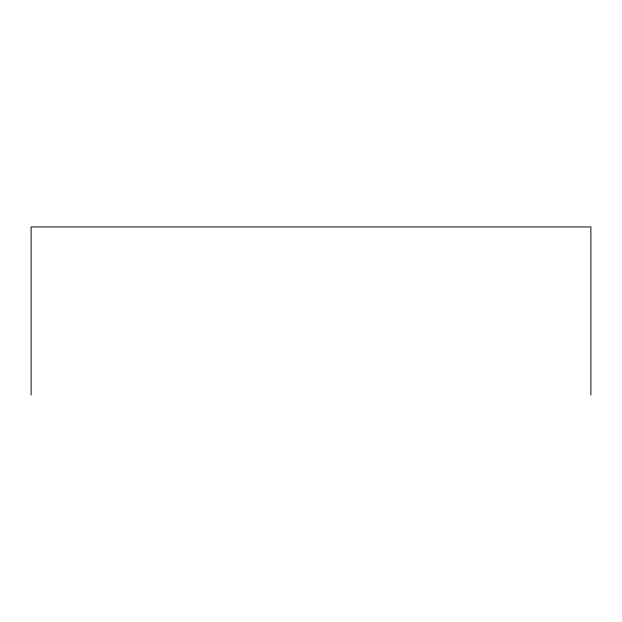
<?xml version="1.0" encoding="UTF-8"?>
<svg xmlns="http://www.w3.org/2000/svg" width="622" height="622" viewBox="0 0 622 622"><rect width="100%" height="100%" fill="white"/><g stroke="black" fill="none" stroke-linecap="round" stroke-linejoin="round"><path stroke-width="0.93" d="M590.9 395.063L590.9 226.937L31.1 226.937L31.1 395.063"/></g></svg>
